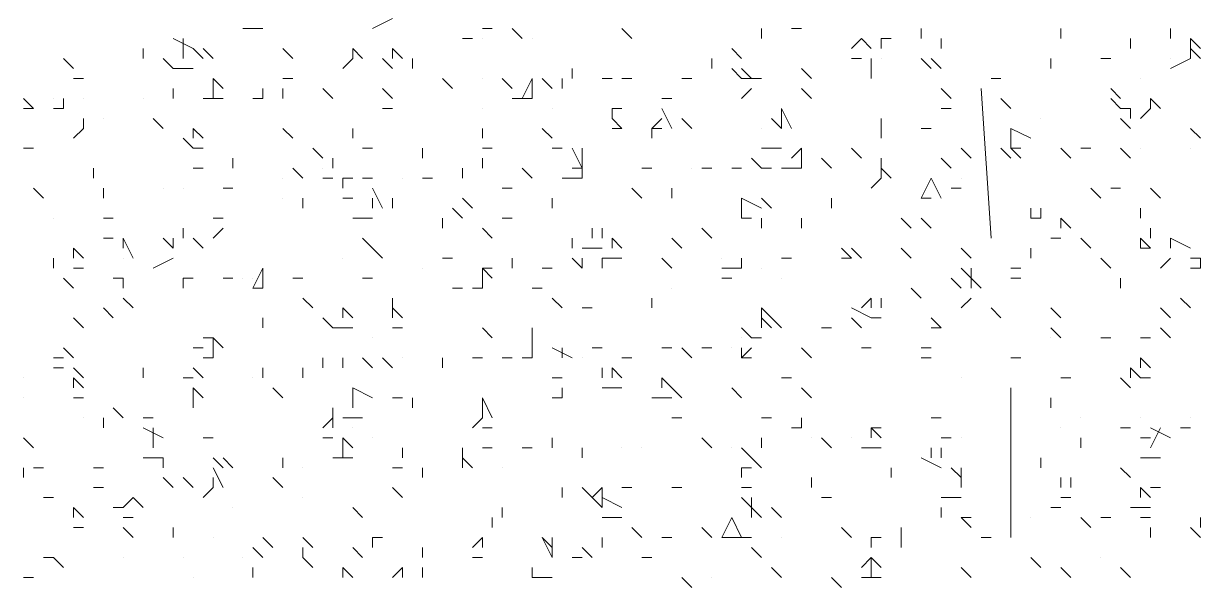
# Model space of a CAD drawing. Header units: millimetres. Extents: x 2928 to 3112, y 1220 to 1280.
# Drawn here: x 3000.3022 to 3000.6955, y 1265.5123 to 1265.699 of the extents above; entities that cross this region are included whole.
import ezdxf

# ---------------------------------------------------------------- set-up
doc = ezdxf.new("R2010")
doc.units = ezdxf.units.MM

msp = doc.modelspace()

# ---------------------------------------------------------------- linework, layer by layer
at = {"color": 92, "linetype": 'Continuous', "lineweight": 5, "true_color": 0x00b800}
for points in [[(3000.41883, 1265.6973), (3000.42549, 1265.70064), (3000.42549, 1265.70064)], [(3000.35216, 1265.69397), (3000.35883, 1265.69064), (3000.35883, 1265.69064)], [(3000.35549, 1265.69397), (3000.35549, 1265.6873), (3000.35549, 1265.6873)], [(3000.37549, 1265.6973), (3000.38216, 1265.6973), (3000.38216, 1265.6973)], [(3000.45216, 1265.69397), (3000.44883, 1265.69397), (3000.44883, 1265.69397)], [(3000.4555, 1265.6973), (3000.45883, 1265.6973), (3000.45883, 1265.6973)], [(3000.46883, 1265.69397), (3000.4655, 1265.6973), (3000.4655, 1265.6973)], [(3000.5055, 1265.69397), (3000.50216, 1265.6973), (3000.50216, 1265.6973)], [(3000.54883, 1265.69397), (3000.54883, 1265.6973), (3000.54883, 1265.6973)], [(3000.56216, 1265.6973), (3000.55883, 1265.6973), (3000.55883, 1265.6973)], [(3000.58216, 1265.69397), (3000.57883, 1265.69064), (3000.57883, 1265.69064)], [(3000.58216, 1265.69397), (3000.5855, 1265.69064), (3000.5855, 1265.69064)], [(3000.58883, 1265.69397), (3000.59216, 1265.69397), (3000.59216, 1265.69397)], [(3000.58883, 1265.69397), (3000.58883, 1265.69064), (3000.58883, 1265.69064)], [(3000.60216, 1265.69397), (3000.60216, 1265.6973), (3000.60216, 1265.6973)], [(3000.60883, 1265.69064), (3000.60883, 1265.69397), (3000.60883, 1265.69397)], [(3000.64883, 1265.69397), (3000.64883, 1265.6973), (3000.64883, 1265.6973)], [(3000.67217, 1265.69064), (3000.67217, 1265.69397), (3000.67217, 1265.69397)], [(3000.6855, 1265.69397), (3000.6855, 1265.6973), (3000.6855, 1265.6973)], [(3000.69217, 1265.69397), (3000.6955, 1265.69064), (3000.6955, 1265.69064)], [(3000.69217, 1265.69397), (3000.69217, 1265.6873), (3000.69217, 1265.6873)], [(3000.34216, 1265.6873), (3000.34216, 1265.69064), (3000.34216, 1265.69064)], [(3000.36216, 1265.6873), (3000.35883, 1265.69064), (3000.35883, 1265.69064)], [(3000.36549, 1265.6873), (3000.36216, 1265.69064), (3000.36216, 1265.69064)], [(3000.39216, 1265.6873), (3000.38883, 1265.69064), (3000.38883, 1265.69064)], [(3000.41216, 1265.69064), (3000.41216, 1265.6873), (3000.41216, 1265.6873)], [(3000.41216, 1265.69064), (3000.41216, 1265.6873), (3000.41216, 1265.6873)], [(3000.41549, 1265.6873), (3000.41216, 1265.69064), (3000.41216, 1265.69064)], [(3000.42549, 1265.69064), (3000.42883, 1265.6873), (3000.42883, 1265.6873)], [(3000.42549, 1265.69064), (3000.42549, 1265.6873), (3000.42549, 1265.6873)], [(3000.42883, 1265.6873), (3000.42549, 1265.69064), (3000.42549, 1265.69064)], [(3000.54216, 1265.6873), (3000.53883, 1265.69064), (3000.53883, 1265.69064)], [(3000.6955, 1265.6873), (3000.69217, 1265.69064), (3000.69217, 1265.69064)], [(3000.31883, 1265.68397), (3000.31549, 1265.6873), (3000.31549, 1265.6873)], [(3000.35216, 1265.68397), (3000.34883, 1265.6873), (3000.34883, 1265.6873)], [(3000.40883, 1265.68397), (3000.41216, 1265.6873), (3000.41216, 1265.6873)], [(3000.42216, 1265.6873), (3000.42549, 1265.68397), (3000.42549, 1265.68397)], [(3000.43216, 1265.68397), (3000.43216, 1265.6873), (3000.43216, 1265.6873)], [(3000.53216, 1265.68397), (3000.53216, 1265.6873), (3000.53216, 1265.6873)], [(3000.57883, 1265.6873), (3000.58216, 1265.6873), (3000.58216, 1265.6873)], [(3000.5855, 1265.68397), (3000.5855, 1265.6873), (3000.5855, 1265.6873)], [(3000.6055, 1265.68397), (3000.60216, 1265.6873), (3000.60216, 1265.6873)], [(3000.60883, 1265.68397), (3000.6055, 1265.6873), (3000.6055, 1265.6873)], [(3000.6455, 1265.68397), (3000.6455, 1265.6873), (3000.6455, 1265.6873)], [(3000.6655, 1265.6873), (3000.66217, 1265.6873), (3000.66217, 1265.6873)], [(3000.6855, 1265.68397), (3000.69217, 1265.6873), (3000.69217, 1265.6873)], [(3000.35216, 1265.68397), (3000.35883, 1265.68397), (3000.35883, 1265.68397)], [(3000.4855, 1265.68064), (3000.4855, 1265.68397), (3000.4855, 1265.68397)], [(3000.54216, 1265.68064), (3000.53883, 1265.68397), (3000.53883, 1265.68397)], [(3000.5455, 1265.68064), (3000.54216, 1265.68397), (3000.54216, 1265.68397)], [(3000.5655, 1265.68064), (3000.56216, 1265.68397), (3000.56216, 1265.68397)], [(3000.5855, 1265.68064), (3000.5855, 1265.68397), (3000.5855, 1265.68397)], [(3000.32216, 1265.68064), (3000.31883, 1265.68064), (3000.31883, 1265.68064)], [(3000.36549, 1265.68064), (3000.36883, 1265.6773), (3000.36883, 1265.6773)], [(3000.36549, 1265.68064), (3000.36549, 1265.67397), (3000.36549, 1265.67397)], [(3000.39216, 1265.68064), (3000.38883, 1265.68064), (3000.38883, 1265.68064)], [(3000.4455, 1265.6773), (3000.44216, 1265.68064), (3000.44216, 1265.68064)], [(3000.4655, 1265.6773), (3000.46216, 1265.68064), (3000.46216, 1265.68064)], [(3000.47216, 1265.68064), (3000.46883, 1265.67397), (3000.46883, 1265.67397)], [(3000.47216, 1265.68064), (3000.47216, 1265.67397), (3000.47216, 1265.67397)], [(3000.47883, 1265.6773), (3000.4755, 1265.68064), (3000.4755, 1265.68064)], [(3000.48216, 1265.6773), (3000.48216, 1265.68064), (3000.48216, 1265.68064)], [(3000.49883, 1265.68064), (3000.4955, 1265.68064), (3000.4955, 1265.68064)], [(3000.5055, 1265.68064), (3000.50216, 1265.68064), (3000.50216, 1265.68064)], [(3000.5255, 1265.68064), (3000.52216, 1265.68064), (3000.52216, 1265.68064)], [(3000.54216, 1265.68064), (3000.54883, 1265.68064), (3000.54883, 1265.68064)], [(3000.62883, 1265.68064), (3000.6255, 1265.68064), (3000.6255, 1265.68064)], [(3000.35216, 1265.67397), (3000.35216, 1265.6773), (3000.35216, 1265.6773)], [(3000.38216, 1265.67397), (3000.38216, 1265.6773), (3000.38216, 1265.6773)], [(3000.38883, 1265.67397), (3000.38883, 1265.6773), (3000.38883, 1265.6773)], [(3000.40549, 1265.67397), (3000.40216, 1265.6773), (3000.40216, 1265.6773)], [(3000.42549, 1265.67397), (3000.42216, 1265.6773), (3000.42216, 1265.6773)], [(3000.54216, 1265.67397), (3000.5455, 1265.6773), (3000.5455, 1265.6773)], [(3000.5655, 1265.67397), (3000.56216, 1265.6773), (3000.56216, 1265.6773)], [(3000.61216, 1265.67397), (3000.60883, 1265.6773), (3000.60883, 1265.6773)], [(3000.66883, 1265.67397), (3000.6655, 1265.6773), (3000.6655, 1265.6773)], [(3000.30549, 1265.67064), (3000.30216, 1265.67397), (3000.30216, 1265.67397)], [(3000.30549, 1265.67064), (3000.30216, 1265.67064), (3000.30216, 1265.67064)], [(3000.31216, 1265.67064), (3000.31549, 1265.67064), (3000.31549, 1265.67064)], [(3000.31549, 1265.67397), (3000.31549, 1265.67064), (3000.31549, 1265.67064)], [(3000.36549, 1265.67397), (3000.36216, 1265.67397), (3000.36216, 1265.67397)], [(3000.36549, 1265.67397), (3000.36883, 1265.67397), (3000.36883, 1265.67397)], [(3000.36883, 1265.67397), (3000.36549, 1265.67397), (3000.36549, 1265.67397)], [(3000.38216, 1265.67397), (3000.37883, 1265.67397), (3000.37883, 1265.67397)], [(3000.42549, 1265.67064), (3000.42216, 1265.67064), (3000.42216, 1265.67064)], [(3000.4655, 1265.67397), (3000.47216, 1265.67397), (3000.47216, 1265.67397)], [(3000.49883, 1265.67064), (3000.50216, 1265.67064), (3000.50216, 1265.67064)], [(3000.49883, 1265.67064), (3000.49883, 1265.6673), (3000.49883, 1265.6673)], [(3000.51883, 1265.67397), (3000.5155, 1265.67397), (3000.5155, 1265.67397)], [(3000.5155, 1265.67064), (3000.51883, 1265.66397), (3000.51883, 1265.66397)], [(3000.5555, 1265.67064), (3000.55883, 1265.66397), (3000.55883, 1265.66397)], [(3000.5555, 1265.67064), (3000.5555, 1265.66397), (3000.5555, 1265.66397)], [(3000.61216, 1265.67064), (3000.60883, 1265.67064), (3000.60883, 1265.67064)], [(3000.63216, 1265.67064), (3000.62883, 1265.67397), (3000.62883, 1265.67397)], [(3000.66883, 1265.67064), (3000.6655, 1265.67397), (3000.6655, 1265.67397)], [(3000.67217, 1265.67064), (3000.66883, 1265.67064), (3000.66883, 1265.67064)], [(3000.67217, 1265.67064), (3000.67217, 1265.6673), (3000.67217, 1265.6673)], [(3000.6755, 1265.6673), (3000.67883, 1265.67064), (3000.67883, 1265.67064)], [(3000.67883, 1265.67397), (3000.68217, 1265.67064), (3000.68217, 1265.67064)], [(3000.67883, 1265.67397), (3000.67883, 1265.67064), (3000.67883, 1265.67064)], [(3000.32216, 1265.6673), (3000.32216, 1265.66397), (3000.32216, 1265.66397)], [(3000.32216, 1265.6673), (3000.32216, 1265.66397), (3000.32216, 1265.66397)], [(3000.34883, 1265.66397), (3000.34549, 1265.6673), (3000.34549, 1265.6673)], [(3000.50216, 1265.66397), (3000.49883, 1265.6673), (3000.49883, 1265.6673)], [(3000.5155, 1265.6673), (3000.51216, 1265.66397), (3000.51216, 1265.66397)], [(3000.5255, 1265.66397), (3000.52216, 1265.6673), (3000.52216, 1265.6673)], [(3000.5555, 1265.66397), (3000.55216, 1265.6673), (3000.55216, 1265.6673)], [(3000.58883, 1265.66397), (3000.58883, 1265.6673), (3000.58883, 1265.6673)], [(3000.66883, 1265.6673), (3000.67217, 1265.66397), (3000.67217, 1265.66397)], [(3000.31883, 1265.66064), (3000.32216, 1265.66397), (3000.32216, 1265.66397)], [(3000.35883, 1265.66397), (3000.36216, 1265.66064), (3000.36216, 1265.66064)], [(3000.35883, 1265.66397), (3000.35883, 1265.66064), (3000.35883, 1265.66064)], [(3000.39216, 1265.66064), (3000.38883, 1265.66397), (3000.38883, 1265.66397)], [(3000.41216, 1265.66064), (3000.41216, 1265.66397), (3000.41216, 1265.66397)], [(3000.4555, 1265.66064), (3000.4555, 1265.66397), (3000.4555, 1265.66397)], [(3000.47883, 1265.66064), (3000.4755, 1265.66397), (3000.4755, 1265.66397)], [(3000.49883, 1265.66397), (3000.50216, 1265.66397), (3000.50216, 1265.66397)], [(3000.51216, 1265.66397), (3000.5155, 1265.66397), (3000.5155, 1265.66397)], [(3000.51216, 1265.66064), (3000.51216, 1265.66397), (3000.51216, 1265.66397)], [(3000.58883, 1265.66064), (3000.58883, 1265.66397), (3000.58883, 1265.66397)], [(3000.6055, 1265.66397), (3000.60216, 1265.66397), (3000.60216, 1265.66397)], [(3000.63216, 1265.66397), (3000.63883, 1265.66064), (3000.63883, 1265.66064)], [(3000.63216, 1265.66397), (3000.63216, 1265.6573), (3000.63216, 1265.6573)], [(3000.6955, 1265.66064), (3000.69217, 1265.66397), (3000.69217, 1265.66397)], [(3000.35549, 1265.66064), (3000.35883, 1265.6573), (3000.35883, 1265.6573)], [(3000.30549, 1265.6573), (3000.30216, 1265.6573), (3000.30216, 1265.6573)], [(3000.36216, 1265.6573), (3000.35883, 1265.6573), (3000.35883, 1265.6573)], [(3000.40216, 1265.65397), (3000.39883, 1265.6573), (3000.39883, 1265.6573)], [(3000.41883, 1265.6573), (3000.41549, 1265.6573), (3000.41549, 1265.6573)], [(3000.4355, 1265.65397), (3000.4355, 1265.6573), (3000.4355, 1265.6573)], [(3000.4555, 1265.6573), (3000.45883, 1265.6573), (3000.45883, 1265.6573)], [(3000.48216, 1265.6573), (3000.47883, 1265.6573), (3000.47883, 1265.6573)], [(3000.4855, 1265.6573), (3000.48883, 1265.65064), (3000.48883, 1265.65064)], [(3000.48883, 1265.6573), (3000.48883, 1265.65064), (3000.48883, 1265.65064)], [(3000.54883, 1265.6573), (3000.5555, 1265.6573), (3000.5555, 1265.6573)], [(3000.56216, 1265.6573), (3000.55883, 1265.65397), (3000.55883, 1265.65397)], [(3000.56216, 1265.6573), (3000.56216, 1265.65064), (3000.56216, 1265.65064)], [(3000.58216, 1265.65397), (3000.57883, 1265.6573), (3000.57883, 1265.6573)], [(3000.61883, 1265.65397), (3000.6155, 1265.6573), (3000.6155, 1265.6573)], [(3000.63216, 1265.65397), (3000.62883, 1265.6573), (3000.62883, 1265.6573)], [(3000.63216, 1265.6573), (3000.6355, 1265.6573), (3000.6355, 1265.6573)], [(3000.6355, 1265.65397), (3000.63216, 1265.6573), (3000.63216, 1265.6573)], [(3000.65216, 1265.65397), (3000.64883, 1265.6573), (3000.64883, 1265.6573)], [(3000.65883, 1265.6573), (3000.6555, 1265.6573), (3000.6555, 1265.6573)], [(3000.67217, 1265.65397), (3000.66883, 1265.6573), (3000.66883, 1265.6573)], [(3000.37216, 1265.65064), (3000.37216, 1265.65397), (3000.37216, 1265.65397)], [(3000.40549, 1265.65397), (3000.40549, 1265.65064), (3000.40549, 1265.65064)], [(3000.4555, 1265.65064), (3000.4555, 1265.65397), (3000.4555, 1265.65397)], [(3000.54883, 1265.65064), (3000.5455, 1265.65397), (3000.5455, 1265.65397)], [(3000.57216, 1265.65064), (3000.56883, 1265.65397), (3000.56883, 1265.65397)], [(3000.58883, 1265.65064), (3000.58883, 1265.65397), (3000.58883, 1265.65397)], [(3000.61216, 1265.65064), (3000.60883, 1265.65397), (3000.60883, 1265.65397)], [(3000.32549, 1265.6473), (3000.32549, 1265.65064), (3000.32549, 1265.65064)], [(3000.36216, 1265.65064), (3000.35883, 1265.65064), (3000.35883, 1265.65064)], [(3000.39549, 1265.6473), (3000.39216, 1265.65064), (3000.39216, 1265.65064)], [(3000.40216, 1265.6473), (3000.40549, 1265.6473), (3000.40549, 1265.6473)], [(3000.40883, 1265.6473), (3000.41216, 1265.6473), (3000.41216, 1265.6473)], [(3000.40883, 1265.6473), (3000.40883, 1265.64397), (3000.40883, 1265.64397)], [(3000.41216, 1265.6473), (3000.40883, 1265.6473), (3000.40883, 1265.6473)], [(3000.41883, 1265.6473), (3000.41549, 1265.6473), (3000.41549, 1265.6473)], [(3000.43883, 1265.6473), (3000.4355, 1265.6473), (3000.4355, 1265.6473)], [(3000.44883, 1265.6473), (3000.44883, 1265.65064), (3000.44883, 1265.65064)], [(3000.47216, 1265.6473), (3000.46883, 1265.65064), (3000.46883, 1265.65064)], [(3000.48216, 1265.6473), (3000.48883, 1265.6473), (3000.48883, 1265.6473)], [(3000.48883, 1265.65064), (3000.4855, 1265.65064), (3000.4855, 1265.65064)], [(3000.48883, 1265.6473), (3000.48883, 1265.65064), (3000.48883, 1265.65064)], [(3000.51216, 1265.65064), (3000.50883, 1265.65064), (3000.50883, 1265.65064)], [(3000.53216, 1265.65064), (3000.52883, 1265.65064), (3000.52883, 1265.65064)], [(3000.54216, 1265.65064), (3000.53883, 1265.65064), (3000.53883, 1265.65064)], [(3000.55216, 1265.65064), (3000.54883, 1265.65064), (3000.54883, 1265.65064)], [(3000.5555, 1265.65064), (3000.56216, 1265.65064), (3000.56216, 1265.65064)], [(3000.5855, 1265.64397), (3000.58883, 1265.6473), (3000.58883, 1265.6473)], [(3000.58883, 1265.65064), (3000.59216, 1265.6473), (3000.59216, 1265.6473)], [(3000.58883, 1265.65064), (3000.58883, 1265.6473), (3000.58883, 1265.6473)], [(3000.6055, 1265.6473), (3000.60216, 1265.64064), (3000.60216, 1265.64064)], [(3000.6055, 1265.6473), (3000.60883, 1265.64064), (3000.60883, 1265.64064)], [(3000.30883, 1265.64064), (3000.30549, 1265.64397), (3000.30549, 1265.64397)], [(3000.30883, 1265.64064), (3000.30549, 1265.64397), (3000.30549, 1265.64397)], [(3000.32883, 1265.64064), (3000.32883, 1265.64397), (3000.32883, 1265.64397)], [(3000.37216, 1265.64397), (3000.36883, 1265.64397), (3000.36883, 1265.64397)], [(3000.41883, 1265.64397), (3000.42216, 1265.6373), (3000.42216, 1265.6373)], [(3000.4655, 1265.64397), (3000.46216, 1265.64397), (3000.46216, 1265.64397)], [(3000.50883, 1265.64064), (3000.5055, 1265.64397), (3000.5055, 1265.64397)], [(3000.51883, 1265.64064), (3000.51883, 1265.64397), (3000.51883, 1265.64397)], [(3000.6155, 1265.64397), (3000.61216, 1265.64397), (3000.61216, 1265.64397)], [(3000.66217, 1265.64064), (3000.65883, 1265.64397), (3000.65883, 1265.64397)], [(3000.66883, 1265.64397), (3000.6655, 1265.64397), (3000.6655, 1265.64397)], [(3000.68217, 1265.64064), (3000.67883, 1265.64397), (3000.67883, 1265.64397)], [(3000.39549, 1265.6373), (3000.39549, 1265.64064), (3000.39549, 1265.64064)], [(3000.40883, 1265.64064), (3000.41216, 1265.64064), (3000.41216, 1265.64064)], [(3000.41883, 1265.64064), (3000.41883, 1265.6373), (3000.41883, 1265.6373)], [(3000.42549, 1265.6373), (3000.42549, 1265.64064), (3000.42549, 1265.64064)], [(3000.44883, 1265.64064), (3000.45216, 1265.6373), (3000.45216, 1265.6373)], [(3000.47883, 1265.6373), (3000.47883, 1265.64064), (3000.47883, 1265.64064)], [(3000.54216, 1265.64064), (3000.54883, 1265.6373), (3000.54883, 1265.6373)], [(3000.54216, 1265.64064), (3000.54216, 1265.63397), (3000.54216, 1265.63397)], [(3000.55216, 1265.6373), (3000.54883, 1265.64064), (3000.54883, 1265.64064)], [(3000.57216, 1265.6373), (3000.57216, 1265.64064), (3000.57216, 1265.64064)], [(3000.60216, 1265.64064), (3000.6055, 1265.64064), (3000.6055, 1265.64064)], [(3000.4455, 1265.6373), (3000.44883, 1265.63397), (3000.44883, 1265.63397)], [(3000.63883, 1265.63397), (3000.63883, 1265.6373), (3000.63883, 1265.6373)], [(3000.64216, 1265.63397), (3000.64216, 1265.6373), (3000.64216, 1265.6373)], [(3000.6755, 1265.63397), (3000.6755, 1265.6373), (3000.6755, 1265.6373)], [(3000.33216, 1265.63397), (3000.32883, 1265.63397), (3000.32883, 1265.63397)], [(3000.36549, 1265.63397), (3000.36883, 1265.63397), (3000.36883, 1265.63397)], [(3000.41216, 1265.63397), (3000.41883, 1265.63397), (3000.41883, 1265.63397)], [(3000.44216, 1265.63064), (3000.44216, 1265.63397), (3000.44216, 1265.63397)], [(3000.4655, 1265.63397), (3000.46216, 1265.63397), (3000.46216, 1265.63397)], [(3000.54216, 1265.63397), (3000.5455, 1265.63397), (3000.5455, 1265.63397)], [(3000.54883, 1265.63064), (3000.54883, 1265.63397), (3000.54883, 1265.63397)], [(3000.56216, 1265.63064), (3000.56216, 1265.63397), (3000.56216, 1265.63397)], [(3000.59883, 1265.63064), (3000.5955, 1265.63397), (3000.5955, 1265.63397)], [(3000.6055, 1265.63064), (3000.60216, 1265.63397), (3000.60216, 1265.63397)], [(3000.64216, 1265.63397), (3000.63883, 1265.63397), (3000.63883, 1265.63397)], [(3000.64883, 1265.63397), (3000.65216, 1265.63064), (3000.65216, 1265.63064)], [(3000.64883, 1265.63397), (3000.64883, 1265.63064), (3000.64883, 1265.63064)], [(3000.33216, 1265.6273), (3000.32883, 1265.6273), (3000.32883, 1265.6273)], [(3000.33549, 1265.6273), (3000.33883, 1265.62064), (3000.33883, 1265.62064)], [(3000.33549, 1265.6273), (3000.33549, 1265.62397), (3000.33549, 1265.62397)], [(3000.34883, 1265.6273), (3000.35216, 1265.62397), (3000.35216, 1265.62397)], [(3000.35216, 1265.6273), (3000.35216, 1265.62397), (3000.35216, 1265.62397)], [(3000.35549, 1265.6273), (3000.35549, 1265.63064), (3000.35549, 1265.63064)], [(3000.36216, 1265.62397), (3000.35883, 1265.6273), (3000.35883, 1265.6273)], [(3000.36549, 1265.6273), (3000.36883, 1265.63064), (3000.36883, 1265.63064)], [(3000.41883, 1265.62397), (3000.41549, 1265.6273), (3000.41549, 1265.6273)], [(3000.45883, 1265.6273), (3000.4555, 1265.63064), (3000.4555, 1265.63064)], [(3000.4855, 1265.62397), (3000.4855, 1265.6273), (3000.4855, 1265.6273)], [(3000.49216, 1265.63064), (3000.49216, 1265.6273), (3000.49216, 1265.6273)], [(3000.4955, 1265.63064), (3000.4955, 1265.6273), (3000.4955, 1265.6273)], [(3000.49883, 1265.6273), (3000.50216, 1265.62397), (3000.50216, 1265.62397)], [(3000.49883, 1265.6273), (3000.49883, 1265.62397), (3000.49883, 1265.62397)], [(3000.52216, 1265.62397), (3000.51883, 1265.6273), (3000.51883, 1265.6273)], [(3000.53216, 1265.6273), (3000.52883, 1265.63064), (3000.52883, 1265.63064)], [(3000.6455, 1265.6273), (3000.64883, 1265.6273), (3000.64883, 1265.6273)], [(3000.65883, 1265.62397), (3000.6555, 1265.6273), (3000.6555, 1265.6273)], [(3000.67883, 1265.62397), (3000.6755, 1265.6273), (3000.6755, 1265.6273)], [(3000.6755, 1265.62397), (3000.6755, 1265.6273), (3000.6755, 1265.6273)], [(3000.67883, 1265.63064), (3000.67883, 1265.6273), (3000.67883, 1265.6273)], [(3000.67883, 1265.63064), (3000.67883, 1265.6273), (3000.67883, 1265.6273)], [(3000.6855, 1265.6273), (3000.69217, 1265.62397), (3000.69217, 1265.62397)], [(3000.6855, 1265.6273), (3000.6855, 1265.62397), (3000.6855, 1265.62397)], [(3000.31883, 1265.62397), (3000.32216, 1265.62064), (3000.32216, 1265.62064)], [(3000.31883, 1265.62397), (3000.31883, 1265.62064), (3000.31883, 1265.62064)], [(3000.42216, 1265.62064), (3000.41883, 1265.62397), (3000.41883, 1265.62397)], [(3000.48883, 1265.62397), (3000.4955, 1265.62397), (3000.4955, 1265.62397)], [(3000.57883, 1265.62064), (3000.5755, 1265.62397), (3000.5755, 1265.62397)], [(3000.58216, 1265.62064), (3000.57883, 1265.62397), (3000.57883, 1265.62397)], [(3000.59883, 1265.62064), (3000.5955, 1265.62397), (3000.5955, 1265.62397)], [(3000.59883, 1265.62064), (3000.5955, 1265.62397), (3000.5955, 1265.62397)], [(3000.61883, 1265.62064), (3000.6155, 1265.62397), (3000.6155, 1265.62397)], [(3000.63883, 1265.62064), (3000.63883, 1265.62397), (3000.63883, 1265.62397)], [(3000.6755, 1265.62397), (3000.67883, 1265.62397), (3000.67883, 1265.62397)], [(3000.31216, 1265.6173), (3000.31216, 1265.62064), (3000.31216, 1265.62064)], [(3000.34549, 1265.6173), (3000.35216, 1265.62064), (3000.35216, 1265.62064)], [(3000.4455, 1265.62064), (3000.44216, 1265.62064), (3000.44216, 1265.62064)], [(3000.4655, 1265.6173), (3000.4655, 1265.62064), (3000.4655, 1265.62064)], [(3000.48883, 1265.6173), (3000.4855, 1265.62064), (3000.4855, 1265.62064)], [(3000.48883, 1265.6173), (3000.48883, 1265.62064), (3000.48883, 1265.62064)], [(3000.4955, 1265.62064), (3000.50216, 1265.62064), (3000.50216, 1265.62064)], [(3000.4955, 1265.6173), (3000.4955, 1265.62064), (3000.4955, 1265.62064)], [(3000.51883, 1265.6173), (3000.5155, 1265.62064), (3000.5155, 1265.62064)], [(3000.54216, 1265.6173), (3000.54216, 1265.62064), (3000.54216, 1265.62064)], [(3000.55883, 1265.62064), (3000.5555, 1265.62064), (3000.5555, 1265.62064)], [(3000.57883, 1265.62064), (3000.5755, 1265.62064), (3000.5755, 1265.62064)], [(3000.6655, 1265.6173), (3000.66217, 1265.62064), (3000.66217, 1265.62064)], [(3000.68217, 1265.6173), (3000.6855, 1265.62064), (3000.6855, 1265.62064)], [(3000.6955, 1265.62064), (3000.69217, 1265.62064), (3000.69217, 1265.62064)], [(3000.6955, 1265.62064), (3000.6955, 1265.6173), (3000.6955, 1265.6173)], [(3000.31883, 1265.6173), (3000.32216, 1265.6173), (3000.32216, 1265.6173)], [(3000.38216, 1265.6173), (3000.37883, 1265.61064), (3000.37883, 1265.61064)], [(3000.38216, 1265.6173), (3000.38216, 1265.61064), (3000.38216, 1265.61064)], [(3000.4555, 1265.6173), (3000.45883, 1265.61397), (3000.45883, 1265.61397)], [(3000.4555, 1265.6173), (3000.4555, 1265.61064), (3000.4555, 1265.61064)], [(3000.45883, 1265.6173), (3000.4555, 1265.6173), (3000.4555, 1265.6173)], [(3000.47883, 1265.6173), (3000.4755, 1265.6173), (3000.4755, 1265.6173)], [(3000.53883, 1265.6173), (3000.5355, 1265.6173), (3000.5355, 1265.6173)], [(3000.53883, 1265.6173), (3000.54216, 1265.6173), (3000.54216, 1265.6173)], [(3000.6155, 1265.6173), (3000.62216, 1265.61064), (3000.62216, 1265.61064)], [(3000.61883, 1265.6173), (3000.61883, 1265.61064), (3000.61883, 1265.61064)], [(3000.63216, 1265.6173), (3000.6355, 1265.6173), (3000.6355, 1265.6173)], [(3000.69217, 1265.6173), (3000.6955, 1265.6173), (3000.6955, 1265.6173)], [(3000.31883, 1265.61064), (3000.31549, 1265.61397), (3000.31549, 1265.61397)], [(3000.33549, 1265.61397), (3000.33216, 1265.61397), (3000.33216, 1265.61397)], [(3000.33549, 1265.61064), (3000.33549, 1265.61397), (3000.33549, 1265.61397)], [(3000.35549, 1265.61064), (3000.35549, 1265.61397), (3000.35549, 1265.61397)], [(3000.35883, 1265.61397), (3000.35549, 1265.61397), (3000.35549, 1265.61397)], [(3000.35549, 1265.61064), (3000.35549, 1265.61397), (3000.35549, 1265.61397)], [(3000.37216, 1265.61397), (3000.36883, 1265.61397), (3000.36883, 1265.61397)], [(3000.39549, 1265.61397), (3000.39216, 1265.61397), (3000.39216, 1265.61397)], [(3000.41883, 1265.61397), (3000.41549, 1265.61397), (3000.41549, 1265.61397)], [(3000.5355, 1265.61397), (3000.53883, 1265.61397), (3000.53883, 1265.61397)], [(3000.6155, 1265.61064), (3000.61216, 1265.61397), (3000.61216, 1265.61397)], [(3000.63216, 1265.61397), (3000.6355, 1265.61397), (3000.6355, 1265.61397)], [(3000.66883, 1265.61064), (3000.66883, 1265.61397), (3000.66883, 1265.61397)], [(3000.37883, 1265.61064), (3000.38216, 1265.61064), (3000.38216, 1265.61064)], [(3000.44883, 1265.61064), (3000.4455, 1265.61064), (3000.4455, 1265.61064)], [(3000.45216, 1265.61064), (3000.4555, 1265.61064), (3000.4555, 1265.61064)], [(3000.4755, 1265.61064), (3000.47216, 1265.61064), (3000.47216, 1265.61064)], [(3000.60216, 1265.6073), (3000.59883, 1265.61064), (3000.59883, 1265.61064)], [(3000.33216, 1265.60064), (3000.32883, 1265.60397), (3000.32883, 1265.60397)], [(3000.33883, 1265.60397), (3000.33549, 1265.6073), (3000.33549, 1265.6073)], [(3000.39883, 1265.60397), (3000.39549, 1265.6073), (3000.39549, 1265.6073)], [(3000.40883, 1265.60397), (3000.41216, 1265.60064), (3000.41216, 1265.60064)], [(3000.40883, 1265.60397), (3000.40883, 1265.60064), (3000.40883, 1265.60064)], [(3000.42549, 1265.60397), (3000.42549, 1265.6073), (3000.42549, 1265.6073)], [(3000.42549, 1265.60397), (3000.42883, 1265.60064), (3000.42883, 1265.60064)], [(3000.42549, 1265.60397), (3000.42549, 1265.60064), (3000.42549, 1265.60064)], [(3000.48216, 1265.60397), (3000.47883, 1265.6073), (3000.47883, 1265.6073)], [(3000.49216, 1265.60397), (3000.48883, 1265.60397), (3000.48883, 1265.60397)], [(3000.51216, 1265.60397), (3000.51216, 1265.6073), (3000.51216, 1265.6073)], [(3000.54883, 1265.60397), (3000.5555, 1265.5973), (3000.5555, 1265.5973)], [(3000.54883, 1265.60397), (3000.54883, 1265.5973), (3000.54883, 1265.5973)], [(3000.57883, 1265.60397), (3000.5855, 1265.60064), (3000.5855, 1265.60064)], [(3000.5855, 1265.6073), (3000.58216, 1265.60397), (3000.58216, 1265.60397)], [(3000.5855, 1265.6073), (3000.5855, 1265.60397), (3000.5855, 1265.60397)], [(3000.58883, 1265.6073), (3000.58883, 1265.60397), (3000.58883, 1265.60397)], [(3000.58883, 1265.6073), (3000.58883, 1265.60397), (3000.58883, 1265.60397)], [(3000.6155, 1265.60397), (3000.61883, 1265.6073), (3000.61883, 1265.6073)], [(3000.64883, 1265.60064), (3000.6455, 1265.60397), (3000.6455, 1265.60397)], [(3000.6855, 1265.60064), (3000.68217, 1265.60397), (3000.68217, 1265.60397)], [(3000.69217, 1265.60397), (3000.68883, 1265.6073), (3000.68883, 1265.6073)], [(3000.32216, 1265.5973), (3000.31883, 1265.60064), (3000.31883, 1265.60064)], [(3000.38216, 1265.5973), (3000.38216, 1265.60064), (3000.38216, 1265.60064)], [(3000.40549, 1265.5973), (3000.40216, 1265.60064), (3000.40216, 1265.60064)], [(3000.55216, 1265.5973), (3000.54883, 1265.60064), (3000.54883, 1265.60064)], [(3000.58216, 1265.5973), (3000.57883, 1265.60064), (3000.57883, 1265.60064)], [(3000.5855, 1265.60064), (3000.58883, 1265.60064), (3000.58883, 1265.60064)], [(3000.60883, 1265.5973), (3000.6055, 1265.60064), (3000.6055, 1265.60064)], [(3000.40549, 1265.5973), (3000.41216, 1265.5973), (3000.41216, 1265.5973)], [(3000.42549, 1265.5973), (3000.42883, 1265.5973), (3000.42883, 1265.5973)], [(3000.45883, 1265.59397), (3000.4555, 1265.5973), (3000.4555, 1265.5973)], [(3000.47216, 1265.59397), (3000.47216, 1265.5973), (3000.47216, 1265.5973)], [(3000.54216, 1265.5973), (3000.5455, 1265.59397), (3000.5455, 1265.59397)], [(3000.57216, 1265.5973), (3000.56883, 1265.5973), (3000.56883, 1265.5973)], [(3000.60883, 1265.5973), (3000.6055, 1265.5973), (3000.6055, 1265.5973)], [(3000.64883, 1265.59397), (3000.6455, 1265.5973), (3000.6455, 1265.5973)], [(3000.6855, 1265.59397), (3000.68217, 1265.5973), (3000.68217, 1265.5973)], [(3000.36549, 1265.59397), (3000.36216, 1265.59397), (3000.36216, 1265.59397)], [(3000.36549, 1265.59397), (3000.36883, 1265.59064), (3000.36883, 1265.59064)], [(3000.36549, 1265.59397), (3000.36549, 1265.5873), (3000.36549, 1265.5873)], [(3000.47216, 1265.59397), (3000.47216, 1265.5873), (3000.47216, 1265.5873)], [(3000.47216, 1265.59397), (3000.47216, 1265.59064), (3000.47216, 1265.59064)], [(3000.5455, 1265.59397), (3000.54883, 1265.59397), (3000.54883, 1265.59397)], [(3000.6655, 1265.59397), (3000.66217, 1265.59397), (3000.66217, 1265.59397)], [(3000.67883, 1265.59397), (3000.6755, 1265.59397), (3000.6755, 1265.59397)], [(3000.31549, 1265.59064), (3000.31883, 1265.5873), (3000.31883, 1265.5873)], [(3000.36216, 1265.59064), (3000.35883, 1265.59064), (3000.35883, 1265.59064)], [(3000.47883, 1265.59064), (3000.4855, 1265.5873), (3000.4855, 1265.5873)], [(3000.48216, 1265.59064), (3000.48216, 1265.5873), (3000.48216, 1265.5873)], [(3000.4955, 1265.59064), (3000.49216, 1265.59064), (3000.49216, 1265.59064)], [(3000.51883, 1265.59064), (3000.5155, 1265.59064), (3000.5155, 1265.59064)], [(3000.5255, 1265.5873), (3000.52216, 1265.59064), (3000.52216, 1265.59064)], [(3000.53216, 1265.59064), (3000.52883, 1265.59064), (3000.52883, 1265.59064)], [(3000.54216, 1265.5873), (3000.5455, 1265.59064), (3000.5455, 1265.59064)], [(3000.54216, 1265.5873), (3000.54216, 1265.59064), (3000.54216, 1265.59064)], [(3000.5655, 1265.5873), (3000.56216, 1265.59064), (3000.56216, 1265.59064)], [(3000.5855, 1265.59064), (3000.58216, 1265.59064), (3000.58216, 1265.59064)], [(3000.5855, 1265.59064), (3000.58216, 1265.59064), (3000.58216, 1265.59064)], [(3000.6055, 1265.59064), (3000.60216, 1265.59064), (3000.60216, 1265.59064)], [(3000.31549, 1265.5873), (3000.31216, 1265.5873), (3000.31216, 1265.5873)], [(3000.31216, 1265.58397), (3000.31549, 1265.58397), (3000.31549, 1265.58397)], [(3000.32216, 1265.58064), (3000.31883, 1265.58397), (3000.31883, 1265.58397)], [(3000.34216, 1265.58064), (3000.34216, 1265.58397), (3000.34216, 1265.58397)], [(3000.36216, 1265.58064), (3000.35883, 1265.58397), (3000.35883, 1265.58397)], [(3000.36216, 1265.5873), (3000.36549, 1265.5873), (3000.36549, 1265.5873)], [(3000.38216, 1265.58064), (3000.38216, 1265.58397), (3000.38216, 1265.58397)], [(3000.39549, 1265.58064), (3000.39549, 1265.58397), (3000.39549, 1265.58397)], [(3000.40216, 1265.58397), (3000.40216, 1265.5873), (3000.40216, 1265.5873)], [(3000.40883, 1265.58397), (3000.40883, 1265.5873), (3000.40883, 1265.5873)], [(3000.41883, 1265.58397), (3000.41549, 1265.5873), (3000.41549, 1265.5873)], [(3000.42549, 1265.58397), (3000.42216, 1265.5873), (3000.42216, 1265.5873)], [(3000.44216, 1265.58397), (3000.44216, 1265.5873), (3000.44216, 1265.5873)], [(3000.4555, 1265.5873), (3000.45216, 1265.5873), (3000.45216, 1265.5873)], [(3000.4655, 1265.5873), (3000.46216, 1265.5873), (3000.46216, 1265.5873)], [(3000.46883, 1265.5873), (3000.47216, 1265.5873), (3000.47216, 1265.5873)], [(3000.4955, 1265.58064), (3000.4955, 1265.58397), (3000.4955, 1265.58397)], [(3000.49883, 1265.58397), (3000.50216, 1265.58064), (3000.50216, 1265.58064)], [(3000.49883, 1265.58397), (3000.49883, 1265.58064), (3000.49883, 1265.58064)], [(3000.5055, 1265.5873), (3000.50216, 1265.5873), (3000.50216, 1265.5873)], [(3000.5455, 1265.5873), (3000.54216, 1265.5873), (3000.54216, 1265.5873)], [(3000.6055, 1265.5873), (3000.60216, 1265.5873), (3000.60216, 1265.5873)], [(3000.6355, 1265.5873), (3000.63216, 1265.5873), (3000.63216, 1265.5873)], [(3000.67217, 1265.58397), (3000.6755, 1265.58064), (3000.6755, 1265.58064)], [(3000.67217, 1265.58397), (3000.67217, 1265.58064), (3000.67217, 1265.58064)], [(3000.67217, 1265.58064), (3000.67217, 1265.58397), (3000.67217, 1265.58397)], [(3000.6755, 1265.5873), (3000.67883, 1265.58397), (3000.67883, 1265.58397)], [(3000.6755, 1265.5873), (3000.6755, 1265.58397), (3000.6755, 1265.58397)], [(3000.31883, 1265.58064), (3000.32216, 1265.5773), (3000.32216, 1265.5773)], [(3000.31883, 1265.58064), (3000.31883, 1265.5773), (3000.31883, 1265.5773)], [(3000.35883, 1265.58064), (3000.35549, 1265.58064), (3000.35549, 1265.58064)], [(3000.47883, 1265.58064), (3000.48216, 1265.58064), (3000.48216, 1265.58064)], [(3000.5155, 1265.58064), (3000.51883, 1265.5773), (3000.51883, 1265.5773)], [(3000.5155, 1265.58064), (3000.5155, 1265.5773), (3000.5155, 1265.5773)], [(3000.55883, 1265.58064), (3000.5555, 1265.58064), (3000.5555, 1265.58064)], [(3000.65216, 1265.58064), (3000.64883, 1265.58064), (3000.64883, 1265.58064)], [(3000.66883, 1265.58064), (3000.67217, 1265.5773), (3000.67217, 1265.5773)], [(3000.6755, 1265.58064), (3000.67883, 1265.58064), (3000.67883, 1265.58064)], [(3000.35883, 1265.5773), (3000.36216, 1265.57397), (3000.36216, 1265.57397)], [(3000.35883, 1265.5773), (3000.35883, 1265.57397), (3000.35883, 1265.57397)], [(3000.38883, 1265.57397), (3000.38549, 1265.5773), (3000.38549, 1265.5773)], [(3000.41216, 1265.5773), (3000.41883, 1265.57397), (3000.41883, 1265.57397)], [(3000.41216, 1265.5773), (3000.41216, 1265.57064), (3000.41216, 1265.57064)], [(3000.48216, 1265.57397), (3000.48216, 1265.5773), (3000.48216, 1265.5773)], [(3000.4955, 1265.5773), (3000.50216, 1265.5773), (3000.50216, 1265.5773)], [(3000.52216, 1265.57397), (3000.51883, 1265.5773), (3000.51883, 1265.5773)], [(3000.54216, 1265.57397), (3000.53883, 1265.5773), (3000.53883, 1265.5773)], [(3000.5655, 1265.57397), (3000.56216, 1265.5773), (3000.56216, 1265.5773)], [(3000.31883, 1265.57397), (3000.32216, 1265.57397), (3000.32216, 1265.57397)], [(3000.35883, 1265.57397), (3000.35883, 1265.57064), (3000.35883, 1265.57064)], [(3000.42883, 1265.57397), (3000.42549, 1265.57397), (3000.42549, 1265.57397)], [(3000.43216, 1265.57064), (3000.43216, 1265.57397), (3000.43216, 1265.57397)], [(3000.4555, 1265.57397), (3000.45883, 1265.5673), (3000.45883, 1265.5673)], [(3000.4555, 1265.57064), (3000.4555, 1265.57397), (3000.4555, 1265.57397)], [(3000.48216, 1265.57397), (3000.47883, 1265.57397), (3000.47883, 1265.57397)], [(3000.51216, 1265.57397), (3000.51883, 1265.57397), (3000.51883, 1265.57397)], [(3000.6455, 1265.57064), (3000.6455, 1265.57397), (3000.6455, 1265.57397)], [(3000.33549, 1265.5673), (3000.33216, 1265.57064), (3000.33216, 1265.57064)], [(3000.40549, 1265.5673), (3000.40549, 1265.57064), (3000.40549, 1265.57064)], [(3000.4555, 1265.57064), (3000.4555, 1265.5673), (3000.4555, 1265.5673)], [(3000.32883, 1265.56397), (3000.32883, 1265.5673), (3000.32883, 1265.5673)], [(3000.34549, 1265.5673), (3000.34216, 1265.5673), (3000.34216, 1265.5673)], [(3000.40549, 1265.5673), (3000.40216, 1265.56397), (3000.40216, 1265.56397)], [(3000.40549, 1265.5673), (3000.40549, 1265.56397), (3000.40549, 1265.56397)], [(3000.40883, 1265.5673), (3000.41549, 1265.5673), (3000.41549, 1265.5673)], [(3000.45216, 1265.56397), (3000.4555, 1265.5673), (3000.4555, 1265.5673)], [(3000.52216, 1265.5673), (3000.51883, 1265.5673), (3000.51883, 1265.5673)], [(3000.55216, 1265.5673), (3000.54883, 1265.5673), (3000.54883, 1265.5673)], [(3000.56216, 1265.5673), (3000.56216, 1265.56397), (3000.56216, 1265.56397)], [(3000.60883, 1265.5673), (3000.6055, 1265.5673), (3000.6055, 1265.5673)], [(3000.30549, 1265.5573), (3000.30216, 1265.56063), (3000.30216, 1265.56063)], [(3000.34216, 1265.56397), (3000.34883, 1265.56063), (3000.34883, 1265.56063)], [(3000.34549, 1265.56397), (3000.34549, 1265.5573), (3000.34549, 1265.5573)], [(3000.36549, 1265.56063), (3000.36216, 1265.56063), (3000.36216, 1265.56063)], [(3000.40216, 1265.56063), (3000.40549, 1265.56063), (3000.40549, 1265.56063)], [(3000.40883, 1265.56063), (3000.41216, 1265.5573), (3000.41216, 1265.5573)], [(3000.40883, 1265.56063), (3000.40883, 1265.5573), (3000.40883, 1265.5573)], [(3000.45883, 1265.56397), (3000.4555, 1265.56397), (3000.4555, 1265.56397)], [(3000.47883, 1265.5573), (3000.47883, 1265.56063), (3000.47883, 1265.56063)], [(3000.53216, 1265.5573), (3000.52883, 1265.56063), (3000.52883, 1265.56063)], [(3000.54883, 1265.5573), (3000.54883, 1265.56063), (3000.54883, 1265.56063)], [(3000.55883, 1265.56397), (3000.56216, 1265.56397), (3000.56216, 1265.56397)], [(3000.57216, 1265.5573), (3000.56883, 1265.56063), (3000.56883, 1265.56063)], [(3000.5855, 1265.56397), (3000.58883, 1265.56063), (3000.58883, 1265.56063)], [(3000.5855, 1265.56397), (3000.5855, 1265.56063), (3000.5855, 1265.56063)], [(3000.58883, 1265.56397), (3000.5855, 1265.56397), (3000.5855, 1265.56397)], [(3000.61216, 1265.56063), (3000.60883, 1265.56063), (3000.60883, 1265.56063)], [(3000.6555, 1265.5573), (3000.6555, 1265.56063), (3000.6555, 1265.56063)], [(3000.67217, 1265.56397), (3000.66883, 1265.56397), (3000.66883, 1265.56397)], [(3000.67883, 1265.56063), (3000.6755, 1265.56063), (3000.6755, 1265.56063)], [(3000.67883, 1265.56397), (3000.6855, 1265.56063), (3000.6855, 1265.56063)], [(3000.68217, 1265.56397), (3000.67883, 1265.5573), (3000.67883, 1265.5573)], [(3000.69217, 1265.56397), (3000.68883, 1265.56397), (3000.68883, 1265.56397)], [(3000.40883, 1265.55397), (3000.40883, 1265.5573), (3000.40883, 1265.5573)], [(3000.42883, 1265.55397), (3000.42883, 1265.5573), (3000.42883, 1265.5573)], [(3000.44883, 1265.55397), (3000.44883, 1265.5573), (3000.44883, 1265.5573)], [(3000.45883, 1265.5573), (3000.4555, 1265.5573), (3000.4555, 1265.5573)], [(3000.47216, 1265.5573), (3000.46883, 1265.5573), (3000.46883, 1265.5573)], [(3000.48883, 1265.55397), (3000.48883, 1265.5573), (3000.48883, 1265.5573)], [(3000.5455, 1265.55397), (3000.54216, 1265.5573), (3000.54216, 1265.5573)], [(3000.5855, 1265.5573), (3000.58216, 1265.5573), (3000.58216, 1265.5573)], [(3000.5855, 1265.5573), (3000.58883, 1265.5573), (3000.58883, 1265.5573)], [(3000.6055, 1265.5573), (3000.6055, 1265.55397), (3000.6055, 1265.55397)], [(3000.60883, 1265.5573), (3000.60883, 1265.55397), (3000.60883, 1265.55397)], [(3000.34216, 1265.55397), (3000.34883, 1265.55397), (3000.34883, 1265.55397)], [(3000.34883, 1265.55063), (3000.34883, 1265.55397), (3000.34883, 1265.55397)], [(3000.34883, 1265.55063), (3000.34883, 1265.55397), (3000.34883, 1265.55397)], [(3000.36883, 1265.55063), (3000.36549, 1265.55397), (3000.36549, 1265.55397)], [(3000.37216, 1265.55063), (3000.36883, 1265.55397), (3000.36883, 1265.55397)], [(3000.38883, 1265.55063), (3000.38883, 1265.55397), (3000.38883, 1265.55397)], [(3000.40549, 1265.55397), (3000.41216, 1265.55397), (3000.41216, 1265.55397)], [(3000.44883, 1265.55397), (3000.45216, 1265.55063), (3000.45216, 1265.55063)], [(3000.44883, 1265.55397), (3000.44883, 1265.55063), (3000.44883, 1265.55063)], [(3000.54883, 1265.55063), (3000.5455, 1265.55397), (3000.5455, 1265.55397)], [(3000.60216, 1265.55397), (3000.60883, 1265.55063), (3000.60883, 1265.55063)], [(3000.64216, 1265.55063), (3000.64216, 1265.55397), (3000.64216, 1265.55397)], [(3000.6755, 1265.55397), (3000.68217, 1265.55397), (3000.68217, 1265.55397)], [(3000.30216, 1265.5473), (3000.30216, 1265.55063), (3000.30216, 1265.55063)], [(3000.30883, 1265.55063), (3000.30549, 1265.55063), (3000.30549, 1265.55063)], [(3000.32883, 1265.55063), (3000.32549, 1265.55063), (3000.32549, 1265.55063)], [(3000.36549, 1265.55063), (3000.36883, 1265.54397), (3000.36883, 1265.54397)], [(3000.42883, 1265.55063), (3000.42549, 1265.55063), (3000.42549, 1265.55063)], [(3000.4355, 1265.5473), (3000.4355, 1265.55063), (3000.4355, 1265.55063)], [(3000.54216, 1265.55063), (3000.5455, 1265.55063), (3000.5455, 1265.55063)], [(3000.54216, 1265.55063), (3000.54216, 1265.5473), (3000.54216, 1265.5473)], [(3000.59216, 1265.5473), (3000.59216, 1265.55063), (3000.59216, 1265.55063)], [(3000.61216, 1265.55063), (3000.6155, 1265.5473), (3000.6155, 1265.5473)], [(3000.6155, 1265.5473), (3000.61216, 1265.55063), (3000.61216, 1265.55063)], [(3000.6155, 1265.55063), (3000.6155, 1265.54397), (3000.6155, 1265.54397)], [(3000.6155, 1265.5473), (3000.6155, 1265.55063), (3000.6155, 1265.55063)], [(3000.67217, 1265.5473), (3000.66883, 1265.55063), (3000.66883, 1265.55063)], [(3000.35216, 1265.54397), (3000.34883, 1265.5473), (3000.34883, 1265.5473)], [(3000.35883, 1265.54397), (3000.35549, 1265.5473), (3000.35549, 1265.5473)], [(3000.36549, 1265.5473), (3000.36549, 1265.54397), (3000.36549, 1265.54397)], [(3000.38883, 1265.54397), (3000.38549, 1265.5473), (3000.38549, 1265.5473)], [(3000.5655, 1265.54397), (3000.5655, 1265.5473), (3000.5655, 1265.5473)], [(3000.64883, 1265.5473), (3000.64883, 1265.54397), (3000.64883, 1265.54397)], [(3000.65216, 1265.5473), (3000.65216, 1265.54397), (3000.65216, 1265.54397)], [(3000.31216, 1265.54063), (3000.30883, 1265.54063), (3000.30883, 1265.54063)], [(3000.32883, 1265.54397), (3000.32549, 1265.54397), (3000.32549, 1265.54397)], [(3000.33883, 1265.54063), (3000.33549, 1265.5373), (3000.33549, 1265.5373)], [(3000.33883, 1265.54063), (3000.34216, 1265.5373), (3000.34216, 1265.5373)], [(3000.36216, 1265.54063), (3000.36549, 1265.54397), (3000.36549, 1265.54397)], [(3000.42883, 1265.54063), (3000.42549, 1265.54397), (3000.42549, 1265.54397)], [(3000.48216, 1265.54063), (3000.48216, 1265.54397), (3000.48216, 1265.54397)], [(3000.48216, 1265.54063), (3000.48216, 1265.54397), (3000.48216, 1265.54397)], [(3000.49216, 1265.54063), (3000.48883, 1265.54397), (3000.48883, 1265.54397)], [(3000.4955, 1265.54397), (3000.49216, 1265.54063), (3000.49216, 1265.54063)], [(3000.49216, 1265.54063), (3000.4955, 1265.5373), (3000.4955, 1265.5373)], [(3000.4955, 1265.54397), (3000.4955, 1265.54063), (3000.4955, 1265.54063)], [(3000.4955, 1265.54063), (3000.50216, 1265.5373), (3000.50216, 1265.5373)], [(3000.4955, 1265.54063), (3000.4955, 1265.5373), (3000.4955, 1265.5373)], [(3000.5055, 1265.54397), (3000.50216, 1265.54397), (3000.50216, 1265.54397)], [(3000.52216, 1265.54397), (3000.51883, 1265.54397), (3000.51883, 1265.54397)], [(3000.54216, 1265.54397), (3000.5455, 1265.54397), (3000.5455, 1265.54397)], [(3000.54216, 1265.54063), (3000.54883, 1265.53397), (3000.54883, 1265.53397)], [(3000.5455, 1265.54063), (3000.5455, 1265.53397), (3000.5455, 1265.53397)], [(3000.57216, 1265.54063), (3000.56883, 1265.54063), (3000.56883, 1265.54063)], [(3000.60883, 1265.54063), (3000.6155, 1265.54063), (3000.6155, 1265.54063)], [(3000.64883, 1265.54063), (3000.65216, 1265.54063), (3000.65216, 1265.54063)], [(3000.6755, 1265.54397), (3000.67883, 1265.54063), (3000.67883, 1265.54063)], [(3000.6755, 1265.54397), (3000.6755, 1265.54063), (3000.6755, 1265.54063)], [(3000.68217, 1265.54397), (3000.67883, 1265.54397), (3000.67883, 1265.54397)], [(3000.31883, 1265.5373), (3000.32216, 1265.53397), (3000.32216, 1265.53397)], [(3000.31883, 1265.5373), (3000.31883, 1265.53397), (3000.31883, 1265.53397)], [(3000.33549, 1265.5373), (3000.33216, 1265.5373), (3000.33216, 1265.5373)], [(3000.41549, 1265.53397), (3000.41216, 1265.5373), (3000.41216, 1265.5373)], [(3000.46216, 1265.53397), (3000.46216, 1265.5373), (3000.46216, 1265.5373)], [(3000.5555, 1265.53397), (3000.55216, 1265.5373), (3000.55216, 1265.5373)], [(3000.60883, 1265.53397), (3000.60883, 1265.5373), (3000.60883, 1265.5373)], [(3000.64883, 1265.5373), (3000.6455, 1265.5373), (3000.6455, 1265.5373)], [(3000.67217, 1265.5373), (3000.67883, 1265.5373), (3000.67883, 1265.5373)], [(3000.33549, 1265.53397), (3000.33883, 1265.53397), (3000.33883, 1265.53397)], [(3000.45883, 1265.53063), (3000.45883, 1265.53397), (3000.45883, 1265.53397)], [(3000.4955, 1265.53397), (3000.50216, 1265.53397), (3000.50216, 1265.53397)], [(3000.53883, 1265.53397), (3000.5355, 1265.5273), (3000.5355, 1265.5273)], [(3000.53883, 1265.53397), (3000.54216, 1265.5273), (3000.54216, 1265.5273)], [(3000.61883, 1265.53063), (3000.6155, 1265.53397), (3000.6155, 1265.53397)], [(3000.61883, 1265.53397), (3000.6155, 1265.53397), (3000.6155, 1265.53397)], [(3000.65883, 1265.53063), (3000.6555, 1265.53397), (3000.6555, 1265.53397)], [(3000.6655, 1265.53397), (3000.66217, 1265.53397), (3000.66217, 1265.53397)], [(3000.67883, 1265.53397), (3000.6755, 1265.53397), (3000.6755, 1265.53397)], [(3000.6955, 1265.53397), (3000.6955, 1265.53063), (3000.6955, 1265.53063)], [(3000.31883, 1265.53063), (3000.32216, 1265.53063), (3000.32216, 1265.53063)], [(3000.33883, 1265.5273), (3000.33549, 1265.53063), (3000.33549, 1265.53063)], [(3000.35216, 1265.5273), (3000.35216, 1265.53063), (3000.35216, 1265.53063)], [(3000.50883, 1265.5273), (3000.5055, 1265.53063), (3000.5055, 1265.53063)], [(3000.53216, 1265.5273), (3000.52883, 1265.53063), (3000.52883, 1265.53063)], [(3000.57883, 1265.5273), (3000.5755, 1265.53063), (3000.5755, 1265.53063)], [(3000.5955, 1265.5273), (3000.5955, 1265.53063), (3000.5955, 1265.53063)], [(3000.67883, 1265.5273), (3000.67883, 1265.53063), (3000.67883, 1265.53063)], [(3000.69217, 1265.53063), (3000.6955, 1265.5273), (3000.6955, 1265.5273)], [(3000.38216, 1265.5273), (3000.38549, 1265.52397), (3000.38549, 1265.52397)], [(3000.39883, 1265.52397), (3000.39549, 1265.5273), (3000.39549, 1265.5273)], [(3000.41883, 1265.52397), (3000.41883, 1265.5273), (3000.41883, 1265.5273)], [(3000.42216, 1265.5273), (3000.41883, 1265.5273), (3000.41883, 1265.5273)], [(3000.4555, 1265.5273), (3000.45216, 1265.52397), (3000.45216, 1265.52397)], [(3000.4555, 1265.52397), (3000.4555, 1265.5273), (3000.4555, 1265.5273)], [(3000.4755, 1265.5273), (3000.47883, 1265.52063), (3000.47883, 1265.52063)], [(3000.47883, 1265.52397), (3000.4755, 1265.5273), (3000.4755, 1265.5273)], [(3000.47883, 1265.5273), (3000.47883, 1265.52063), (3000.47883, 1265.52063)], [(3000.4955, 1265.52397), (3000.4955, 1265.5273), (3000.4955, 1265.5273)], [(3000.51883, 1265.5273), (3000.5155, 1265.5273), (3000.5155, 1265.5273)], [(3000.5355, 1265.5273), (3000.53883, 1265.5273), (3000.53883, 1265.5273)], [(3000.53883, 1265.5273), (3000.5455, 1265.5273), (3000.5455, 1265.5273)], [(3000.5855, 1265.52397), (3000.5855, 1265.5273), (3000.5855, 1265.5273)], [(3000.58883, 1265.5273), (3000.5855, 1265.5273), (3000.5855, 1265.5273)], [(3000.5955, 1265.52397), (3000.5955, 1265.5273), (3000.5955, 1265.5273)], [(3000.6255, 1265.5273), (3000.62216, 1265.5273), (3000.62216, 1265.5273)], [(3000.37883, 1265.52397), (3000.38216, 1265.52063), (3000.38216, 1265.52063)], [(3000.39549, 1265.52063), (3000.39549, 1265.52397), (3000.39549, 1265.52397)], [(3000.41549, 1265.52063), (3000.41216, 1265.52397), (3000.41216, 1265.52397)], [(3000.4355, 1265.52063), (3000.4355, 1265.52397), (3000.4355, 1265.52397)], [(3000.49216, 1265.52063), (3000.48883, 1265.52397), (3000.48883, 1265.52397)], [(3000.54883, 1265.52063), (3000.5455, 1265.52397), (3000.5455, 1265.52397)], [(3000.54883, 1265.52063), (3000.5455, 1265.52397), (3000.5455, 1265.52397)], [(3000.31216, 1265.52063), (3000.30883, 1265.52063), (3000.30883, 1265.52063)], [(3000.31549, 1265.5173), (3000.31216, 1265.52063), (3000.31216, 1265.52063)], [(3000.37883, 1265.51397), (3000.37883, 1265.5173), (3000.37883, 1265.5173)], [(3000.39883, 1265.5173), (3000.39549, 1265.52063), (3000.39549, 1265.52063)], [(3000.40883, 1265.5173), (3000.41216, 1265.51397), (3000.41216, 1265.51397)], [(3000.40883, 1265.5173), (3000.40883, 1265.51397), (3000.40883, 1265.51397)], [(3000.42883, 1265.5173), (3000.42549, 1265.51397), (3000.42549, 1265.51397)], [(3000.42883, 1265.5173), (3000.42883, 1265.51397), (3000.42883, 1265.51397)], [(3000.4355, 1265.51397), (3000.4355, 1265.5173), (3000.4355, 1265.5173)], [(3000.45216, 1265.52063), (3000.4555, 1265.52063), (3000.4555, 1265.52063)], [(3000.47216, 1265.51397), (3000.47216, 1265.5173), (3000.47216, 1265.5173)], [(3000.48883, 1265.52063), (3000.4855, 1265.52063), (3000.4855, 1265.52063)], [(3000.51216, 1265.52063), (3000.50883, 1265.52063), (3000.50883, 1265.52063)], [(3000.5555, 1265.51397), (3000.55216, 1265.5173), (3000.55216, 1265.5173)], [(3000.5855, 1265.52063), (3000.58216, 1265.5173), (3000.58216, 1265.5173)], [(3000.5855, 1265.52063), (3000.58883, 1265.5173), (3000.58883, 1265.5173)], [(3000.5855, 1265.52063), (3000.5855, 1265.51397), (3000.5855, 1265.51397)], [(3000.5855, 1265.52063), (3000.5855, 1265.51397), (3000.5855, 1265.51397)], [(3000.61883, 1265.51397), (3000.6155, 1265.5173), (3000.6155, 1265.5173)], [(3000.64216, 1265.5173), (3000.63883, 1265.52063), (3000.63883, 1265.52063)], [(3000.65216, 1265.51397), (3000.64883, 1265.5173), (3000.64883, 1265.5173)], [(3000.67217, 1265.51397), (3000.66883, 1265.5173), (3000.66883, 1265.5173)], [(3000.30549, 1265.51397), (3000.30216, 1265.51397), (3000.30216, 1265.51397)], [(3000.47216, 1265.51397), (3000.47883, 1265.51397), (3000.47883, 1265.51397)], [(3000.5255, 1265.51063), (3000.52216, 1265.51397), (3000.52216, 1265.51397)], [(3000.5755, 1265.51063), (3000.57216, 1265.51397), (3000.57216, 1265.51397)], [(3000.58216, 1265.51397), (3000.5855, 1265.51397), (3000.5855, 1265.51397)], [(3000.5855, 1265.51397), (3000.58883, 1265.51397), (3000.58883, 1265.51397)]]:
    msp.add_lwpolyline(points, dxfattribs=at)
for points in [[(3000.4555, 1265.69397), (3000.4555, 1265.69397)], [(3000.47216, 1265.69397), (3000.47216, 1265.69397)], [(3000.57883, 1265.6873), (3000.57883, 1265.6873)], [(3000.58883, 1265.6873), (3000.58883, 1265.6873)], [(3000.6855, 1265.6873), (3000.6855, 1265.6873)], [(3000.4555, 1265.68064), (3000.4555, 1265.68064)], [(3000.54216, 1265.68064), (3000.54216, 1265.68064)], [(3000.6755, 1265.68064), (3000.6755, 1265.68064)], [(3000.31216, 1265.67397), (3000.31216, 1265.67397)], [(3000.32216, 1265.67397), (3000.32216, 1265.67397)], [(3000.34216, 1265.67397), (3000.34216, 1265.67397)], [(3000.4555, 1265.67064), (3000.4555, 1265.67064)], [(3000.47883, 1265.67064), (3000.47883, 1265.67064)], [(3000.63216, 1265.67064), (3000.63216, 1265.67064)], [(3000.32883, 1265.6673), (3000.32883, 1265.6673)], [(3000.64216, 1265.6673), (3000.64216, 1265.6673)], [(3000.54883, 1265.66397), (3000.54883, 1265.66397)], [(3000.4555, 1265.6573), (3000.4555, 1265.6573)], [(3000.6755, 1265.6573), (3000.6755, 1265.6573)], [(3000.69217, 1265.6573), (3000.69217, 1265.6573)], [(3000.38883, 1265.6473), (3000.38883, 1265.6473)], [(3000.40216, 1265.65064), (3000.40216, 1265.65064)], [(3000.42883, 1265.6473), (3000.42883, 1265.6473)], [(3000.5255, 1265.65064), (3000.5255, 1265.65064)], [(3000.54216, 1265.65064), (3000.54216, 1265.65064)], [(3000.6155, 1265.6473), (3000.6155, 1265.6473)], [(3000.32883, 1265.64397), (3000.32883, 1265.64397)], [(3000.34883, 1265.64397), (3000.34883, 1265.64397)], [(3000.35549, 1265.64397), (3000.35549, 1265.64397)], [(3000.38883, 1265.64064), (3000.38883, 1265.64064)], [(3000.44883, 1265.64064), (3000.44883, 1265.64064)], [(3000.31216, 1265.63397), (3000.31216, 1265.63397)], [(3000.36549, 1265.63397), (3000.36549, 1265.63397)], [(3000.6855, 1265.6273), (3000.6855, 1265.6273)], [(3000.33549, 1265.62064), (3000.33549, 1265.62064)], [(3000.40883, 1265.62064), (3000.40883, 1265.62064)], [(3000.5355, 1265.62064), (3000.5355, 1265.62064)], [(3000.4355, 1265.6173), (3000.4355, 1265.6173)], [(3000.54883, 1265.6173), (3000.54883, 1265.6173)], [(3000.37549, 1265.61397), (3000.37549, 1265.61397)], [(3000.37883, 1265.61397), (3000.37883, 1265.61397)], [(3000.39549, 1265.61397), (3000.39549, 1265.61397)], [(3000.5555, 1265.61397), (3000.5555, 1265.61397)], [(3000.51883, 1265.61064), (3000.51883, 1265.61064)], [(3000.6455, 1265.60397), (3000.6455, 1265.60397)], [(3000.41883, 1265.59397), (3000.41883, 1265.59397)], [(3000.54216, 1265.59397), (3000.54216, 1265.59397)], [(3000.6455, 1265.59397), (3000.6455, 1265.59397)], [(3000.53883, 1265.59064), (3000.53883, 1265.59064)], [(3000.42883, 1265.5873), (3000.42883, 1265.5873)], [(3000.48216, 1265.5873), (3000.48216, 1265.5873)], [(3000.48883, 1265.5873), (3000.48883, 1265.5873)], [(3000.30216, 1265.58064), (3000.30216, 1265.58064)], [(3000.30216, 1265.58064), (3000.30216, 1265.58064)], [(3000.32216, 1265.58064), (3000.32216, 1265.58064)], [(3000.34216, 1265.58064), (3000.34216, 1265.58064)], [(3000.37883, 1265.58064), (3000.37883, 1265.58064)], [(3000.6155, 1265.58064), (3000.6155, 1265.58064)], [(3000.66883, 1265.58064), (3000.66883, 1265.58064)], [(3000.30216, 1265.57397), (3000.30216, 1265.57397)], [(3000.32216, 1265.5673), (3000.32216, 1265.5673)], [(3000.56216, 1265.5673), (3000.56216, 1265.5673)], [(3000.6555, 1265.5673), (3000.6555, 1265.5673)], [(3000.6755, 1265.5673), (3000.6755, 1265.5673)], [(3000.69217, 1265.5673), (3000.69217, 1265.5673)], [(3000.41216, 1265.56397), (3000.41216, 1265.56397)], [(3000.41883, 1265.56063), (3000.41883, 1265.56063)], [(3000.5655, 1265.56063), (3000.5655, 1265.56063)], [(3000.57883, 1265.56063), (3000.57883, 1265.56063)], [(3000.58883, 1265.56063), (3000.58883, 1265.56063)], [(3000.6155, 1265.56063), (3000.6155, 1265.56063)], [(3000.64883, 1265.56397), (3000.64883, 1265.56397)], [(3000.48883, 1265.5573), (3000.48883, 1265.5573)], [(3000.50216, 1265.5573), (3000.50216, 1265.5573)], [(3000.50883, 1265.5573), (3000.50883, 1265.5573)], [(3000.53883, 1265.5573), (3000.53883, 1265.5573)], [(3000.39549, 1265.55063), (3000.39549, 1265.55063)], [(3000.44883, 1265.55063), (3000.44883, 1265.55063)], [(3000.46216, 1265.55063), (3000.46216, 1265.55063)], [(3000.39549, 1265.54063), (3000.39549, 1265.54063)], [(3000.37216, 1265.5373), (3000.37216, 1265.5373)], [(3000.63883, 1265.53397), (3000.63883, 1265.53397)], [(3000.6955, 1265.53397), (3000.6955, 1265.53397)], [(3000.36549, 1265.5273), (3000.36549, 1265.5273)], [(3000.38216, 1265.5273), (3000.38216, 1265.5273)], [(3000.4555, 1265.5273), (3000.4555, 1265.5273)], [(3000.5355, 1265.5273), (3000.5355, 1265.5273)], [(3000.5555, 1265.5273), (3000.5555, 1265.5273)], [(3000.33549, 1265.52063), (3000.33549, 1265.52063)], [(3000.35549, 1265.52063), (3000.35549, 1265.52063)], [(3000.37549, 1265.52063), (3000.37549, 1265.52063)], [(3000.66217, 1265.52063), (3000.66217, 1265.52063)], [(3000.35883, 1265.51397), (3000.35883, 1265.51397)], [(3000.53216, 1265.51397), (3000.53216, 1265.51397)]]:
    msp.add_lwpolyline(points, close=True, dxfattribs=at)
at = {"color": 7, "linetype": 'Continuous', "lineweight": 9, "true_color": 0x000007}
for points in [[(3000.6255, 1265.6273), (3000.62216, 1265.6773), (3000.62216, 1265.6773)], [(3000.62883, 1265.60064), (3000.6255, 1265.60397), (3000.6255, 1265.60397)], [(3000.63216, 1265.5273), (3000.63216, 1265.5773), (3000.63216, 1265.5773)]]:
    msp.add_lwpolyline(points, dxfattribs=at)

doc.saveas('drawing.dxf')
